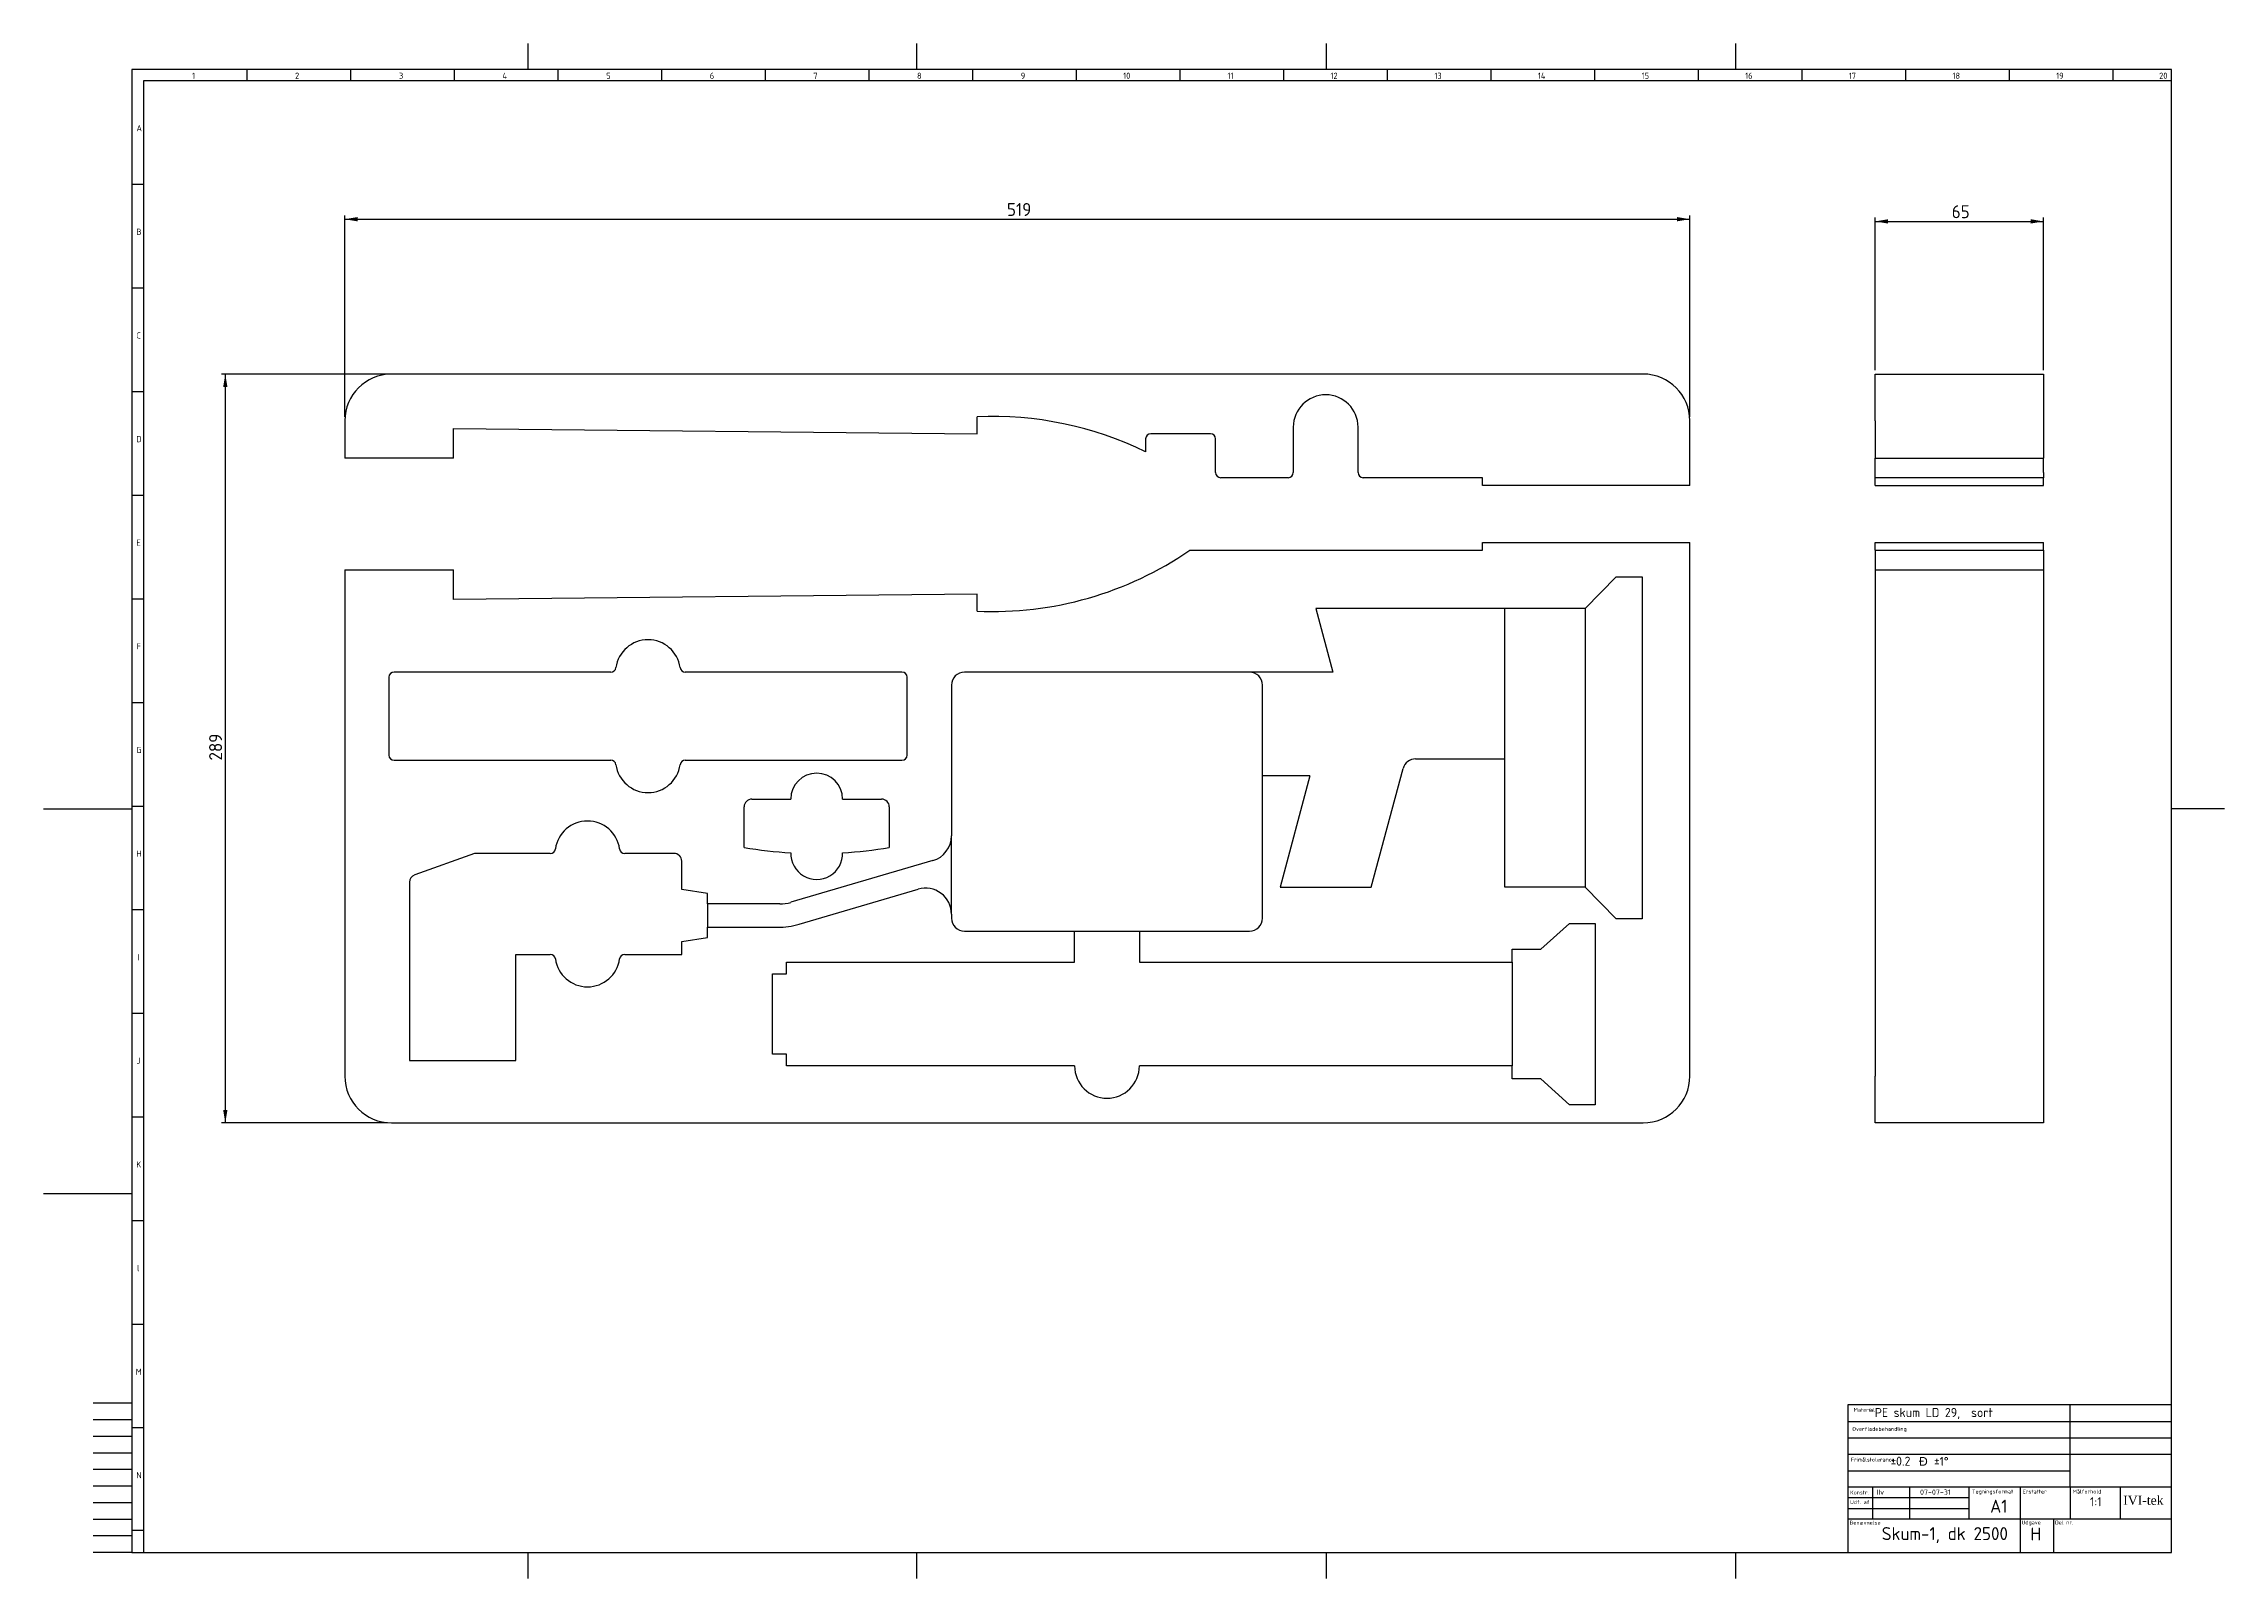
# Model space of a CAD drawing. Header units: inches. Extents: x 0 to 842, y 0 to 593.
import ezdxf
from ezdxf.enums import TextEntityAlignment as Align

# ---------------------------------------------------------------- set-up
doc = ezdxf.new("R2010")
doc.units = ezdxf.units.IN
for name, color, linetype in [('$DDT_AUDIT_GENERATED_(3A)', 7, 'Continuous'), ('Default', 7, 'Continuous'), ('DOGSV_0', 7, 'Continuous')]:
    doc.layers.add(name, color=color, linetype=linetype)
doc.styles.add('SEACAD_arial_ttfB', font='arial.ttf', dxfattribs={"height": 0.2})
doc.styles.add('SEACAD_seans_ttfB', font='seans.ttf', dxfattribs={"height": 0.2})
doc.styles.add('SEACAD_seiso_ttf', font='seiso.ttf', dxfattribs={"height": 5})
doc.styles.add('SEACAD_seiso_ttfB', font='seiso.ttf', dxfattribs={"height": 0.2})
doc.styles.add('SEACAD_times_ttfBI', font='times.ttf', dxfattribs={"height": 0.2})
doc.dimstyles.new('ISO', dxfattribs={"dimtxt": 5, "dimasz": 5, "dimexe": 1.5, "dimexo": 1.5, "dimgap": 1.5, "dimtad": 1, "dimtxsty": 'SEACAD_seiso_ttf', "dimblk1": '_SE_FILLED', "dimblk2": '_SE_FILLED', "dimsah": 1, "dimcen": 0, "dimclrd": 7, "dimclre": 7, "dimclrt": 7, "dimadec": 1, "dimazin": 0, "dimtfac": 1, "dimtofl": 0, "dimtmove": 0, "dimatfit": 3, "dimfxl": 1, "dimtolj": 1, "dimarcsym": 0})

# ---------------------------------------------------------------- blocks, each defined once
blk = doc.blocks.new('SE')
at = {"layer": '$DDT_AUDIT_GENERATED_(3A)', "color": 7, "linetype": 'Continuous', "ltscale": 25.4}
for p, q in [((617.4, 465.16), (134.4, 465.16)), ((116.4, 447.16), (116.4, 432.66)), ((360.4, 442.16), (360.4, 448.66)), ((635.4, 422.16), (635.4, 447.16)), ((158.4, 432.66), (158.4, 444.16)), ((158.4, 444.16), (360.4, 442.16)), ((425.4, 440.16), (425.4, 435.12)), ((450.4, 442.16), (427.4, 442.16)), ((452.4, 427.16), (452.4, 440.16)), ((482.4, 444.66), (482.4, 427.16)), ((507.4, 427.16), (507.4, 444.66)), ((158.4, 432.66), (116.4, 432.66)), ((480.4, 425.16), (454.4, 425.16)), ((555.4, 425.16), (509.4, 425.16)), ((555.4, 422.16), (555.4, 425.16)), ((635.4, 422.16), (555.4, 422.16)), ((442.4, 397.16), (555.4, 397.16)), ((555.4, 397.16), (555.4, 400.16)), ((555.4, 400.16), (635.4, 400.16)), ((635.4, 194.16), (635.4, 400.16)), ((116.4, 389.66), (116.4, 194.16)), ((116.4, 389.66), (158.4, 389.66)), ((158.4, 378.16), (158.4, 389.66)), ((360.4, 380.16), (158.4, 378.16)), ((360.4, 373.66), (360.4, 380.16)), ((595.02, 374.62), (607.02, 386.87)), ((607.02, 386.87), (617.02, 386.87)), ((617.02, 386.87), (617.02, 254.87)), ((595.02, 374.62), (491.02, 374.62)), ((491.02, 374.62), (497.58, 350.12)), ((564.02, 316.62), (564.02, 374.62)), ((595.02, 374.62), (595.02, 267.12)), ((133.4, 348.12), (133.4, 318.12)), ((219.04, 350.12), (135.4, 350.12)), ((331.4, 350.12), (247.76, 350.12)), ((333.4, 318.12), (333.4, 348.12)), ((350.5, 345.12), (350.5, 286.95)), ((497.58, 350.12), (355.5, 350.12)), ((470.5, 310.12), (470.5, 345.12)), ((135.4, 316.12), (219.04, 316.12)), ((247.76, 316.12), (331.4, 316.12)), ((512.49, 267.12), (524.76, 312.91)), ((529.59, 316.62), (564.02, 316.62)), ((564.02, 267.12), (564.02, 316.62)), ((488.82, 310.12), (470.5, 310.12)), ((470.5, 255.16), (470.5, 310.12)), ((488.82, 310.12), (477.29, 267.12)), ((270.5, 282.42), (270.5, 298.12)), ((273.5, 301.12), (288.5, 301.12)), ((308.5, 301.12), (323.5, 301.12)), ((326.5, 298.12), (326.5, 282.42)), ((350.5, 256.73), (350.5, 286.95)), ((166.4, 280.16), (143.39, 271.87)), ((195.69, 280.16), (166.4, 280.16)), ((243.4, 280.16), (224.41, 280.16)), ((246.4, 266.16), (246.4, 277.16)), ((343.32, 277.36), (288.47, 261.27)), ((141.4, 269.05), (141.4, 200.16)), ((256.4, 264.66), (246.4, 266.16)), ((256.4, 260.66), (256.4, 264.66)), ((291.69, 252.83), (337.69, 266.33)), ((477.29, 267.12), (512.49, 267.12)), ((595.02, 267.12), (564.02, 267.12)), ((607.02, 254.87), (595.02, 267.12)), ((284.25, 260.66), (256.4, 260.66)), ((256.4, 260.66), (256.4, 251.66)), ((350.5, 256.73), (350.5, 255.16)), ((577.9, 243.16), (588.9, 253.16)), ((588.9, 253.16), (598.9, 253.16)), ((598.9, 253.16), (598.9, 183.16)), ((617.02, 254.87), (607.02, 254.87)), ((246.4, 246.16), (256.4, 247.66)), ((246.4, 241.16), (246.4, 246.16)), ((256.4, 247.66), (256.4, 251.66)), ((256.4, 251.66), (283.53, 251.66)), ((355.5, 250.16), (398, 250.16)), ((398, 238.16), (398, 250.16)), ((398, 250.16), (423, 250.16)), ((423, 250.16), (465.5, 250.16)), ((423, 250.16), (423, 238.16)), ((182.4, 241.16), (195.69, 241.16)), ((182.4, 200.16), (182.4, 241.16)), ((224.41, 241.16), (246.4, 241.16)), ((286.9, 233.66), (286.9, 238.16)), ((286.9, 238.16), (398, 238.16)), ((423, 238.16), (566.9, 238.16)), ((566.9, 238.16), (566.9, 243.16)), ((566.9, 243.16), (577.9, 243.16)), ((566.9, 238.16), (566.9, 198.16)), ((281.4, 202.66), (281.4, 233.66)), ((281.4, 233.66), (286.9, 233.66)), ((286.9, 202.66), (281.4, 202.66)), ((286.9, 198.16), (286.9, 202.66)), ((141.4, 200.16), (182.4, 200.16)), ((398, 198.16), (286.9, 198.16)), ((566.9, 198.16), (423, 198.16)), ((566.9, 193.16), (566.9, 198.16)), ((577.9, 193.16), (566.9, 193.16)), ((588.9, 183.16), (577.9, 193.16)), ((598.9, 183.16), (588.9, 183.16)), ((134.4, 176.16), (617.4, 176.16))]:
    blk.add_line(p, q, dxfattribs=at)
for centre, radius, start, end in [((134.4, 447.16), 18, 90, 180), ((617.4, 447.16), 18, 0, 90), ((494.9, 444.66), 12.5, 0, 180), ((366.49, 315.08), 133.72, 63.85847, 92.60868), ((427.4, 440.16), 2, 90, 180), ((450.4, 440.16), 2, 0, 90), ((454.4, 427.16), 2, 180, 270), ((480.4, 427.16), 2, 270, 360), ((509.4, 427.16), 2, 180, 270), ((366.49, 507.24), 133.72, 267.39132, 304.59173), ((233.4, 350.12), 12.5, 7.92814, 172.07186), ((135.4, 348.12), 2, 90, 180), ((219.04, 352.12), 2, 270, 352.07186), ((247.76, 352.12), 2, 187.92814, 270), ((331.4, 348.12), 2, 0, 90), ((355.5, 345.12), 5, 90, 180), ((465.5, 345.12), 5, 0, 90), ((135.4, 318.12), 2, 180, 270), ((219.04, 314.12), 2, 7.92814, 90), ((233.4, 316.12), 12.5, 187.92814, 352.07186), ((247.76, 314.12), 2, 90, 172.07186), ((331.4, 318.12), 2, 270, 360), ((529.59, 311.62), 5, 90, 165), ((298.5, 301.12), 10, 0, 180), ((273.5, 298.12), 3, 90, 180), ((323.5, 298.12), 3, 0, 90), ((210.05, 280.16), 12.5, 7.92814, 172.07186), ((340.5, 286.95), 10, 286.34953, 360), ((195.69, 282.16), 2, 270, 352.07186), ((224.41, 282.16), 2, 187.92814, 270), ((243.4, 277.16), 3, 0, 90), ((298.5, 451.7), 171.58, 260.60821, 266.66032), ((298.5, 280.12), 10, 178.33016, 1.66984), ((298.5, 451.7), 171.58, 273.33968, 279.39179), ((144.4, 269.05), 3, 109.79888, 180), ((284.25, 275.66), 15, 270, 286.34953), ((340.5, 256.73), 10, 0, 106.34953), ((283.53, 280.66), 29, 270, 286.34953), ((355.5, 255.16), 5, 180, 270), ((465.5, 255.16), 5, 270, 360), ((195.69, 239.16), 2, 7.92814, 90), ((210.05, 241.16), 12.5, 187.92814, 352.07186), ((224.41, 239.16), 2, 90, 172.07186), ((134.4, 194.16), 18, 180, 270), ((410.5, 198.16), 12.5, 180, 360), ((617.4, 194.16), 18, 270, 360)]:
    blk.add_arc(centre, radius, start, end, dxfattribs=at)
blk = doc.blocks.new('SE1')
at = {"layer": '$DDT_AUDIT_GENERATED_(3A)', "color": 7, "linetype": 'Continuous', "ltscale": 25.4}
for p, q in [((706.91, 447.16), (706.91, 465.16)), ((706.91, 465.16), (771.91, 465.16)), ((771.91, 465.16), (771.91, 447.16)), ((706.91, 447.16), (706.91, 432.66)), ((771.91, 447.16), (771.91, 432.66)), ((706.91, 432.66), (771.91, 432.66)), ((706.91, 427.16), (706.91, 432.66)), ((771.91, 427.16), (771.91, 432.66)), ((706.91, 425.16), (706.91, 427.16)), ((706.91, 422.16), (706.91, 425.16)), ((771.91, 425.16), (706.91, 425.16)), ((706.91, 422.16), (771.91, 422.16)), ((771.91, 427.16), (771.91, 425.16)), ((771.91, 422.16), (771.91, 425.16)), ((706.91, 397.16), (706.91, 400.16)), ((706.91, 400.16), (771.91, 400.16)), ((706.91, 397.16), (706.91, 389.66)), ((706.91, 397.16), (771.91, 397.16)), ((771.91, 397.16), (771.91, 400.16)), ((771.91, 397.16), (771.91, 389.66)), ((706.91, 389.66), (706.91, 194.16)), ((706.91, 389.66), (771.91, 389.66)), ((771.91, 389.66), (771.91, 194.16)), ((706.91, 176.16), (706.91, 194.16)), ((771.91, 194.16), (771.91, 176.16)), ((771.91, 176.16), (706.91, 176.16))]:
    blk.add_line(p, q, dxfattribs=at)
blk = doc.blocks.new('DMBLK1')
at = {"layer": 'Default', "linetype": 'Continuous', "ltscale": 25.4}
for points in [[(711.91, 524.92), (706.91, 524.08), (711.91, 523.25)], [(766.91, 524.92), (766.91, 523.25), (771.91, 524.08)]]:
    blk.add_hatch(color=7, dxfattribs=at).paths.add_polyline_path(points)
at = {"layer": 'Default', "color": 7, "linetype": 'Continuous', "ltscale": 25.4}
for p, q in [((706.91, 466.66), (706.91, 525.58)), ((706.91, 524.08), (771.91, 524.08)), ((771.91, 466.66), (771.91, 525.58))]:
    blk.add_line(p, q, dxfattribs=at)
at = {"layer": 'Default', "color": 7, "linetype": 'Continuous', "lineweight": 20, "ltscale": 25.4, "const_width": 0.00025}
for points in [[(711.91, 524.92), (706.91, 524.08), (711.91, 523.25), (711.91, 524.92)], [(766.91, 524.92), (771.91, 524.08), (766.91, 523.25), (766.91, 524.92)]]:
    blk.add_lwpolyline(points, close=True, dxfattribs=at)
at = {"layer": 'Default', "color": 7, "linetype": 'Continuous', "ltscale": 25.4, "style": 'SEACAD_seiso_ttfB'}
blk.add_text('65', height=5, dxfattribs=at).set_placement((736.45, 530.33), align=Align.TOP_LEFT)
blk = doc.blocks.new('_SE_FILLED')
blk.add_line((0, 0), (-1, 0))
blk.add_solid([(0, 0), (-1, -0.1665), (-1, 0.1665), (0, 0)])
blk = doc.blocks.new('DMBLK2')
at = {"layer": 'Default', "linetype": 'Continuous', "ltscale": 25.4}
for points in [[(121.4, 525.77), (116.4, 524.93), (121.4, 524.1)], [(630.4, 525.77), (630.4, 524.1), (635.4, 524.93)]]:
    blk.add_hatch(color=7, dxfattribs=at).paths.add_polyline_path(points)
at = {"layer": 'Default', "color": 7, "linetype": 'Continuous', "ltscale": 25.4}
for p, q in [((116.4, 448.66), (116.4, 526.43)), ((116.4, 524.93), (635.4, 524.93)), ((635.4, 448.66), (635.4, 526.43))]:
    blk.add_line(p, q, dxfattribs=at)
at = {"layer": 'Default', "color": 7, "linetype": 'Continuous', "lineweight": 20, "ltscale": 25.4, "const_width": 0.00025}
for points in [[(121.4, 525.77), (116.4, 524.93), (121.4, 524.1), (121.4, 525.77)], [(630.4, 525.77), (635.4, 524.93), (630.4, 524.1), (630.4, 525.77)]]:
    blk.add_lwpolyline(points, close=True, dxfattribs=at)
at = {"layer": 'Default', "color": 7, "linetype": 'Continuous', "ltscale": 25.4, "style": 'SEACAD_seiso_ttfB'}
blk.add_text('519', height=5, dxfattribs=at).set_placement((371.92, 531.18), align=Align.TOP_LEFT)
blk = doc.blocks.new('DMBLK3')
at = {"layer": 'Default', "linetype": 'Continuous', "ltscale": 25.4}
for points in [[(69.47, 460.16), (71.13, 460.16), (70.3, 465.16)], [(69.47, 181.16), (70.3, 176.16), (71.13, 181.16)]]:
    blk.add_hatch(color=7, dxfattribs=at).paths.add_polyline_path(points)
at = {"layer": 'Default', "color": 7, "linetype": 'Continuous', "ltscale": 25.4}
for p, q in [((132.9, 465.16), (68.8, 465.16)), ((70.3, 465.16), (70.3, 176.16)), ((132.9, 176.16), (68.8, 176.16))]:
    blk.add_line(p, q, dxfattribs=at)
at = {"layer": 'Default', "color": 7, "linetype": 'Continuous', "lineweight": 20, "ltscale": 25.4, "const_width": 0.00025}
for points in [[(69.47, 460.16), (70.3, 465.16), (71.13, 460.16), (69.47, 460.16)], [(69.47, 181.16), (70.3, 176.16), (71.13, 181.16), (69.47, 181.16)]]:
    blk.add_lwpolyline(points, close=True, dxfattribs=at)
at = {"layer": 'Default', "color": 7, "linetype": 'Continuous', "ltscale": 25.4, "style": 'SEACAD_seiso_ttfB'}
blk.add_text('289', height=5, rotation=90, dxfattribs=at).set_placement((64.05, 316), align=Align.TOP_LEFT)

msp = doc.modelspace()

# ---------------------------------------------------------------- linework, layer by layer
at = {"layer": 'Default', "color": 7, "linetype": 'Continuous', "ltscale": 25.4}
for p, q in [((187.17, 582.714), (187.17, 592.714)), ((337.17, 582.714), (337.17, 592.714)), ((495.17, 582.714), (495.17, 592.714)), ((653.17, 582.714), (653.17, 592.714)), ((821.292, 582.714), (34.292, 582.714)), ((34.292, 582.714), (34.292, 10.307)), ((78.692, 578.314), (78.692, 582.714)), ((118.692, 578.314), (118.692, 582.714)), ((158.692, 578.314), (158.692, 582.714)), ((198.692, 578.314), (198.692, 582.714)), ((238.692, 578.314), (238.692, 582.714)), ((278.692, 578.314), (278.692, 582.714)), ((318.692, 578.314), (318.692, 582.714)), ((358.692, 578.314), (358.692, 582.714)), ((398.692, 578.314), (398.692, 582.714)), ((438.692, 578.314), (438.692, 582.714)), ((478.692, 578.314), (478.692, 582.714)), ((518.692, 578.314), (518.692, 582.714)), ((558.692, 578.314), (558.692, 582.714)), ((598.692, 578.314), (598.692, 582.714)), ((638.692, 578.314), (638.692, 582.714)), ((678.692, 578.314), (678.692, 582.714)), ((718.692, 578.314), (718.692, 582.714)), ((758.692, 578.314), (758.692, 582.714)), ((798.692, 578.314), (798.692, 582.714)), ((821.292, 10.307), (821.292, 582.714)), ((38.692, 578.314), (38.692, 10.307)), ((821.292, 578.314), (38.692, 578.314)), ((38.692, 538.314), (34.292, 538.314)), ((38.692, 498.314), (34.292, 498.314)), ((38.692, 458.314), (34.292, 458.314)), ((38.692, 418.314), (34.292, 418.314)), ((38.692, 378.314), (34.292, 378.314)), ((38.692, 338.314), (34.292, 338.314)), ((0.194, 297.326), (34.292, 297.326)), ((38.692, 298.314), (34.292, 298.314)), ((841.651, 297.326), (821.292, 297.326)), ((38.692, 258.314), (34.292, 258.314)), ((38.692, 218.314), (34.292, 218.314)), ((38.692, 178.314), (34.292, 178.314)), ((0.194, 148.826), (34.292, 148.826)), ((38.692, 138.314), (34.292, 138.314)), ((38.692, 98.314), (34.292, 98.314)), ((34.292, 67.907), (19.292, 67.907)), ((782.163, 35.729), (782.163, 67.428)), ((34.292, 61.507), (19.292, 61.507)), ((696.476, 60.927), (821.292, 60.927)), ((34.292, 55.107), (19.292, 55.107)), ((38.692, 58.407), (34.292, 58.407)), ((696.476, 54.587), (821.292, 54.587)), ((34.292, 48.707), (19.292, 48.707)), ((34.292, 42.307), (19.292, 42.307)), ((696.476, 48.247), (821.292, 48.247)), ((34.292, 35.907), (19.292, 35.907)), ((696.476, 41.907), (782.163, 41.907)), ((34.292, 29.507), (19.292, 29.507)), ((696.476, 31.506), (743.034, 31.506)), ((696.476, 27.346), (743.034, 27.346)), ((34.292, 23.107), (19.292, 23.107)), ((38.692, 18.798), (34.292, 18.798)), ((34.292, 16.707), (19.292, 16.707)), ((34.292, 10.307), (19.292, 10.307)), ((34.292, 10.307), (821.292, 10.307)), ((187.17, 0.326), (187.17, 10.307)), ((337.17, 0.326), (337.17, 10.307)), ((495.17, 0.326), (495.17, 10.307)), ((653.17, 0.326), (653.17, 10.307))]:
    msp.add_line(p, q, dxfattribs=at)
at = {"layer": 'DOGSV_0', "color": 7, "linetype": 'Continuous', "ltscale": 25.4}
for p, q in [((696.476, 10.307), (696.476, 67.428)), ((696.476, 67.428), (789.592, 67.428)), ((789.592, 67.428), (821.292, 67.428)), ((696.476, 35.729), (821.292, 35.729)), ((705.891, 35.568), (705.891, 23.185)), ((720.104, 35.729), (720.104, 23.347)), ((743.034, 35.729), (743.034, 23.347)), ((762.846, 35.729), (762.846, 10.307)), ((782.163, 35.729), (782.163, 23.347)), ((801.48, 35.729), (801.48, 23.347)), ((696.476, 23.347), (821.292, 23.347)), ((775.724, 23.347), (775.724, 10.307))]:
    msp.add_line(p, q, dxfattribs=at)

# ---------------------------------------------------------------- block references
at = {"layer": 'Default'}
for name in ['SE', 'SE1']:
    msp.add_blockref(name, (0, 0), dxfattribs=at)

# ---------------------------------------------------------------- texts
at = {"layer": 'Default', "color": 7, "linetype": 'Continuous', "ltscale": 25.4}
for s, height, style, p in [('1', 2.4, 'SEACAD_seiso_ttfB', (57.454, 581.49)), ('2', 2.4, 'SEACAD_seiso_ttfB', (97.208, 581.49)), ('3', 2.4, 'SEACAD_seiso_ttfB', (137.318, 581.49)), ('4', 2.4, 'SEACAD_seiso_ttfB', (177.236, 581.49)), ('5', 2.4, 'SEACAD_seiso_ttfB', (217.29, 581.49)), ('6', 2.4, 'SEACAD_seiso_ttfB', (257.236, 581.49)), ('7', 2.4, 'SEACAD_seiso_ttfB', (297.181, 581.49)), ('8', 2.4, 'SEACAD_seiso_ttfB', (337.208, 581.49)), ('9', 2.4, 'SEACAD_seiso_ttfB', (377.236, 581.49)), ('10', 2.4, 'SEACAD_seiso_ttfB', (416.745, 581.49)), ('11', 2.4, 'SEACAD_seiso_ttfB', (456.963, 581.49)), ('12', 2.4, 'SEACAD_seiso_ttfB', (496.718, 581.49)), ('13', 2.4, 'SEACAD_seiso_ttfB', (536.827, 581.49)), ('14', 2.4, 'SEACAD_seiso_ttfB', (576.745, 581.49)), ('15', 2.4, 'SEACAD_seiso_ttfB', (616.799, 581.49)), ('16', 2.4, 'SEACAD_seiso_ttfB', (656.745, 581.49)), ('17', 2.4, 'SEACAD_seiso_ttfB', (696.69, 581.49)), ('18', 2.4, 'SEACAD_seiso_ttfB', (736.718, 581.49)), ('19', 2.4, 'SEACAD_seiso_ttfB', (776.745, 581.49)), ('20', 2.4, 'SEACAD_seiso_ttfB', (816.499, 581.49)), ('A', 2.4, 'SEACAD_seiso_ttfB', (36.027, 561.278)), ('B', 2.4, 'SEACAD_seiso_ttfB', (36, 521.278)), ('C', 2.4, 'SEACAD_seiso_ttfB', (36.054, 481.278)), ('D', 2.4, 'SEACAD_seiso_ttfB', (35.972, 441.278)), ('E', 2.4, 'SEACAD_seiso_ttfB', (36.027, 401.278)), ('F', 2.4, 'SEACAD_seiso_ttfB', (36.054, 361.278)), ('G', 2.4, 'SEACAD_seiso_ttfB', (35.972, 321.278)), ('H', 2.4, 'SEACAD_seiso_ttfB', (35.945, 281.278)), ('I', 2.4, 'SEACAD_seiso_ttfB', (36.327, 241.278)), ('J', 2.4, 'SEACAD_seiso_ttfB', (36.081, 201.278)), ('K', 2.4, 'SEACAD_seiso_ttfB', (35.945, 161.278)), ('l', 2.4, 'SEACAD_seiso_ttfB', (36.272, 121.278)), ('M', 2.4, 'SEACAD_seiso_ttfB', (35.781, 81.278)), ('Material', 1.5, 'SEACAD_seiso_ttfB', (698.599, 66.137)), ('e', 1.5, 'SEACAD_seans_ttfB', (704.565, 66.137)), ('PE skum LD 29,  sort', 3.5, 'SEACAD_seiso_ttfB', (706.761, 66.099)), ('Overfladebehandling', 1.5, 'SEACAD_seiso_ttfB', (698.069, 58.765)), ('Frimålstolerance', 1.5, 'SEACAD_seiso_ttfB', (697.591, 46.925)), ('±', 3.351, 'SEACAD_seiso_ttf', (712.906, 47.175)), ('0.2  ', 3.5, 'SEACAD_seiso_ttfB', (714.962, 47.323)), (' Ð', 3.3514, 'SEACAD_arial_ttfB', (722.519, 47.175)), (' ±1°', 3.3514, 'SEACAD_seiso_ttfB', (727.579, 47.175)), ('N', 2.4, 'SEACAD_seiso_ttfB', (35.972, 41.371)), ('Konstr.', 1.5, 'SEACAD_seiso_ttfB', (697.212, 34.231)), ('IIv', 2, 'SEACAD_seiso_ttfB', (707.404, 34.633)), ('07-07-31', 2, 'SEACAD_seiso_ttfB', (724.213, 34.633)), ('Tegningsformat', 1.5, 'SEACAD_seiso_ttfB', (744.3, 34.588)), ('Erstatter', 1.5, 'SEACAD_seiso_ttfB', (763.855, 34.588)), ('Målforhold', 1.5, 'SEACAD_seiso_ttfB', (783.125, 34.588)), ('Udf. af', 1.5, 'SEACAD_seiso_ttfB', (697.212, 30.52)), ('A1', 5, 'SEACAD_seiso_ttfB', (751.264, 30.708)), ('1:1', 3.5, 'SEACAD_seiso_ttfB', (789.81, 31.67)), ('IVI-tek', 3.5, 'SEACAD_times_ttfBI', (802.619, 32.241)), ('Benævnelse', 1.5, 'SEACAD_seiso_ttfB', (697.049, 22.598)), ('Skum-1, dk 2500', 5, 'SEACAD_seiso_ttfB', (709.451, 20.116)), ('Udgave', 1.5, 'SEACAD_seiso_ttfB', (763.419, 22.67)), ('H', 5, 'SEACAD_seiso_ttfB', (766.837, 19.973)), ('Del nr.', 1.5, 'SEACAD_seiso_ttfB', (776.297, 22.646))]:
    msp.add_text(s, height=height, dxfattribs=dict(at, style=style)).set_placement(p, align=Align.TOP_LEFT)

# ---------------------------------------------------------------- dimensions: what is measured, and where the dimension line sits
for base, p1, p2, angle, picture, middle in [((116.402, 524.932), (116.402, 447.161), (635.402, 447.161), 0, 'DMBLK2', (375.902, 524.932)), ((706.908, 524.084), (706.908, 465.161), (771.908, 465.161), 0, 'DMBLK1', (739.408, 524.084)), ((70.299, 465.161), (134.402, 465.161), (134.402, 176.161), 270, 'DMBLK3', (70.299, 320.661))]:
    dim = msp.add_linear_dim(base=base, p1=p1, p2=p2, angle=angle, text='\\A1;<>', dimstyle='ISO', dxfattribs=at)
    dim.commit()
    dim.dimension.update_dxf_attribs({"geometry": picture, "text_midpoint": middle, "dimtype": 161})

doc.saveas('drawing.dxf')
